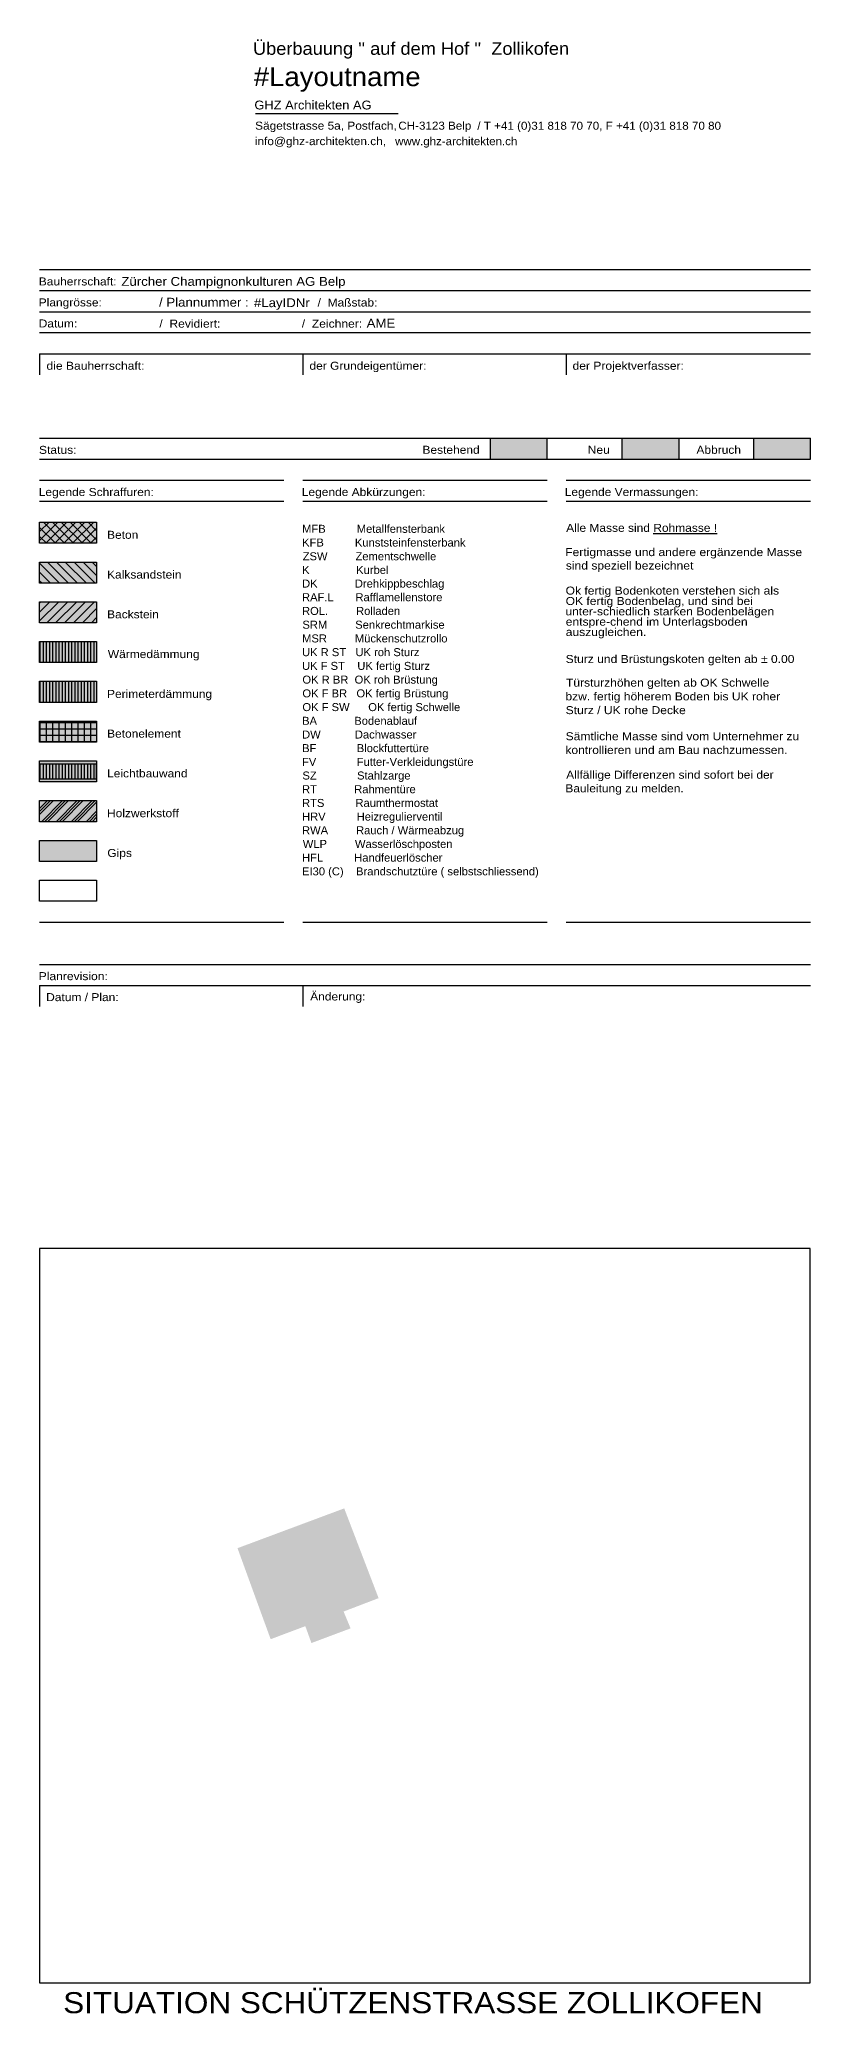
# Model space of a CAD drawing. Header units: millimetres. Extents: x -13068 to 19137, y -13507 to 12485.
# Drawn here: x 18953.6 to 19136.6, y -13506.6 to -13037.8 of the extents above; entities that cross this region are included whole.
import ezdxf

# ---------------------------------------------------------------- set-up
doc = ezdxf.new("R2010")
doc.units = ezdxf.units.MM
doc.header["$LTSCALE"] = 500
doc.layers.get('0').update_dxf_attribs({"lineweight": 18})
for name, color, linetype in [('A04_1.OGHaus 7$0$800 Plankopf', 8, 'Continuous'), ('A04_1.OGHaus 7$0$801 Plankopf - Umbau', 8, 'Continuous'), ('A04_1.OGHaus 7$0$802 Plankopf - Unterschriften', 8, 'Continuous'), ('A04_1.OGHaus 7$0$805 Plankopf - Legenden', 8, 'Continuous'), ('A04_1.OGHaus 7$0$806 Plankopf - Revision', 8, 'Continuous'), ('A_OG01_Haus 7$0$MRI XREF', 8, 'Continuous'), ('MRI XREF', 8, 'Continuous')]:
    doc.layers.add(name, color=color, linetype=linetype)
doc.styles.add('A04_1.OGHaus 7$0$ERSTELLTER_STIL_1', font='arial.ttf')
doc.styles.add('A04_1.OGHaus 7$0$ERSTELLTER_STIL_2', font='arial.ttf')

# ---------------------------------------------------------------- blocks, each defined once
blk = doc.blocks.new('A04_1.OGHaus 7')
blk.add_hatch(color=256).paths.add_polyline_path([(23.48739, 3.46103), (23.51272, 3.47048), (23.52088, 3.44916), (23.51257, 3.44598), (23.51423, 3.44198), (23.50493, 3.4385), (23.50349, 3.44251), (23.49525, 3.43941)])
at = {"layer": 'A04_1.OGHaus 7$0$801 Plankopf - Umbau'}
for points in [[(23.56091, 3.72468), (23.54746, 3.72468), (23.54746, 3.71968), (23.56091, 3.71968)], [(23.5922, 3.72468), (23.57871, 3.72468), (23.57871, 3.71968), (23.5922, 3.71968)], [(23.62341, 3.72468), (23.60995, 3.72468), (23.60995, 3.71968), (23.62341, 3.71968)]]:
    blk.add_hatch(color=256, dxfattribs=at).paths.add_polyline_path(points)
at = {"layer": 'A04_1.OGHaus 7$0$805 Plankopf - Legenden'}
for points in [[(23.45395, 3.70468), (23.44041, 3.70468), (23.44041, 3.69968), (23.45395, 3.69968)], [(23.45395, 3.69523), (23.44041, 3.69523), (23.44041, 3.69023), (23.45395, 3.69023)], [(23.44041, 3.68079), (23.45395, 3.68079), (23.45395, 3.68579), (23.44041, 3.68579)], [(23.44041, 3.67134), (23.45395, 3.67134), (23.45395, 3.67634), (23.44041, 3.67634)], [(23.44041, 3.6619), (23.45395, 3.6619), (23.45395, 3.6669), (23.44041, 3.6669)], [(23.44041, 3.65245), (23.45395, 3.65245), (23.45395, 3.65745), (23.44041, 3.65745)], [(23.44041, 3.64801), (23.45395, 3.64801), (23.45395, 3.64725), (23.44041, 3.64725)], [(23.44041, 3.64377), (23.45395, 3.64377), (23.45395, 3.64725), (23.44041, 3.64725)], [(23.44041, 3.64377), (23.45395, 3.64377), (23.45395, 3.64301), (23.44041, 3.64301)], [(23.44041, 3.63357), (23.45395, 3.63357), (23.45395, 3.63857), (23.44041, 3.63857)], [(23.45395, 3.62912), (23.44041, 3.62912), (23.44041, 3.62412), (23.45395, 3.62412)]]:
    blk.add_hatch(color=256, dxfattribs=at).paths.add_polyline_path(points)
for p, q in [((23.44041, 3.53224), (23.44041, 3.35779)), ((23.62333, 3.53224), (23.44041, 3.53224)), ((23.62333, 3.35779), (23.62333, 3.53224)), ((23.44041, 3.35779), (23.62333, 3.35779))]:
    blk.add_line(p, q)
at = {"layer": 'A04_1.OGHaus 7$0$800 Plankopf'}
for p, q in [((23.52553, 3.8017), (23.49164, 3.8017)), ((23.44041, 3.76468), (23.62341, 3.76468)), ((23.62341, 3.75968), (23.44041, 3.75968)), ((23.44041, 3.75468), (23.62341, 3.75468)), ((23.62341, 3.74968), (23.44041, 3.74968))]:
    blk.add_line(p, q, dxfattribs=at)
at = {"layer": 'A04_1.OGHaus 7$0$801 Plankopf - Umbau'}
for p, q in [((23.44041, 3.72468), (23.62341, 3.72468)), ((23.54746, 3.71968), (23.54746, 3.72468)), ((23.56091, 3.71968), (23.56091, 3.72468)), ((23.57871, 3.71968), (23.57871, 3.72468)), ((23.5922, 3.71968), (23.5922, 3.72468)), ((23.60995, 3.71968), (23.60995, 3.72468)), ((23.62341, 3.71968), (23.62341, 3.72468)), ((23.44041, 3.71968), (23.62341, 3.71968))]:
    blk.add_line(p, q, dxfattribs=at)
at = {"layer": 'A04_1.OGHaus 7$0$802 Plankopf - Unterschriften'}
for p, q in [((23.44041, 3.74468), (23.62341, 3.74468)), ((23.44041, 3.74468), (23.62341, 3.74468)), ((23.44041, 3.74468), (23.44041, 3.73968)), ((23.50291, 3.74468), (23.50291, 3.73968)), ((23.56541, 3.74468), (23.56541, 3.73968))]:
    blk.add_line(p, q, dxfattribs=at)
at = {"layer": 'A04_1.OGHaus 7$0$805 Plankopf - Legenden'}
for p, q in [((23.44041, 3.71468), (23.49841, 3.71468)), ((23.50291, 3.71468), (23.56091, 3.71468)), ((23.56541, 3.71468), (23.62341, 3.71468)), ((23.44041, 3.70968), (23.49841, 3.70968)), ((23.50291, 3.70968), (23.56091, 3.70968)), ((23.56541, 3.70968), (23.62341, 3.70968)), ((23.44041, 3.70468), (23.45395, 3.70468)), ((23.44041, 3.69968), (23.44041, 3.70468)), ((23.44041, 3.70457), (23.44052, 3.70468)), ((23.44041, 3.70245), (23.44264, 3.70468)), ((23.44041, 3.70033), (23.44476, 3.70468)), ((23.44631, 3.69968), (23.44131, 3.70468)), ((23.44188, 3.69968), (23.44688, 3.70468)), ((23.44843, 3.69968), (23.44343, 3.70468)), ((23.444, 3.69968), (23.449, 3.70468)), ((23.45055, 3.69968), (23.44555, 3.70468)), ((23.44613, 3.69968), (23.45113, 3.70468)), ((23.45268, 3.69968), (23.44768, 3.70468)), ((23.44825, 3.69968), (23.45325, 3.70468)), ((23.45395, 3.70052), (23.4498, 3.70468)), ((23.45395, 3.70264), (23.45192, 3.70468)), ((23.45395, 3.70468), (23.45395, 3.69968)), ((23.44419, 3.69968), (23.44041, 3.70345)), ((23.44207, 3.69968), (23.44041, 3.70133)), ((23.45395, 3.69968), (23.44041, 3.69968)), ((23.45037, 3.69968), (23.45395, 3.70326)), ((23.45249, 3.69968), (23.45395, 3.70114)), ((23.44041, 3.69523), (23.45395, 3.69523)), ((23.44041, 3.69023), (23.44041, 3.69523)), ((23.44515, 3.69023), (23.44041, 3.69497)), ((23.44727, 3.69023), (23.44227, 3.69523)), ((23.44939, 3.69023), (23.44439, 3.69523)), ((23.45151, 3.69023), (23.44651, 3.69523)), ((23.45363, 3.69023), (23.44863, 3.69523)), ((23.45395, 3.69203), (23.45076, 3.69523)), ((23.45395, 3.69416), (23.45288, 3.69523)), ((23.45395, 3.69523), (23.45395, 3.69023)), ((23.44303, 3.69023), (23.44041, 3.69285)), ((23.44091, 3.69023), (23.44041, 3.69072)), ((23.45395, 3.69023), (23.44041, 3.69023)), ((23.44041, 3.68579), (23.45395, 3.68579)), ((23.44041, 3.68079), (23.44041, 3.68579)), ((23.44041, 3.68548), (23.44072, 3.68579)), ((23.44041, 3.68336), (23.44284, 3.68579)), ((23.44041, 3.68124), (23.44497, 3.68579)), ((23.44209, 3.68079), (23.44709, 3.68579)), ((23.44421, 3.68079), (23.44921, 3.68579)), ((23.44633, 3.68079), (23.45133, 3.68579)), ((23.44845, 3.68079), (23.45345, 3.68579)), ((23.45395, 3.68579), (23.45395, 3.68079)), ((23.45395, 3.68079), (23.44041, 3.68079)), ((23.45057, 3.68079), (23.45395, 3.68417)), ((23.45269, 3.68079), (23.45395, 3.68205)), ((23.44041, 3.67634), (23.45395, 3.67634)), ((23.44041, 3.67134), (23.44041, 3.67634)), ((23.44057, 3.67134), (23.44057, 3.67634)), ((23.44132, 3.67134), (23.44132, 3.67634)), ((23.44207, 3.67134), (23.44207, 3.67634)), ((23.44282, 3.67134), (23.44282, 3.67634)), ((23.44357, 3.67134), (23.44357, 3.67634)), ((23.44432, 3.67134), (23.44432, 3.67634)), ((23.44507, 3.67134), (23.44507, 3.67634)), ((23.44582, 3.67134), (23.44582, 3.67634)), ((23.44657, 3.67134), (23.44657, 3.67634)), ((23.44732, 3.67134), (23.44732, 3.67634)), ((23.44807, 3.67134), (23.44807, 3.67634)), ((23.44882, 3.67134), (23.44882, 3.67634)), ((23.44957, 3.67134), (23.44957, 3.67634)), ((23.45032, 3.67134), (23.45032, 3.67634)), ((23.45107, 3.67134), (23.45107, 3.67634)), ((23.45182, 3.67134), (23.45182, 3.67634)), ((23.45257, 3.67134), (23.45257, 3.67634)), ((23.45332, 3.67134), (23.45332, 3.67634)), ((23.45395, 3.67634), (23.45395, 3.67134)), ((23.45395, 3.67134), (23.44041, 3.67134)), ((23.44041, 3.6669), (23.45395, 3.6669)), ((23.44041, 3.6619), (23.44041, 3.6669)), ((23.44057, 3.6619), (23.44057, 3.6669)), ((23.44132, 3.6619), (23.44132, 3.6669)), ((23.44207, 3.6619), (23.44207, 3.6669)), ((23.44282, 3.6619), (23.44282, 3.6669)), ((23.44357, 3.6619), (23.44357, 3.6669)), ((23.44432, 3.6619), (23.44432, 3.6669)), ((23.44507, 3.6619), (23.44507, 3.6669)), ((23.44582, 3.6619), (23.44582, 3.6669)), ((23.44657, 3.6619), (23.44657, 3.6669)), ((23.44732, 3.6619), (23.44732, 3.6669)), ((23.44807, 3.6619), (23.44807, 3.6669)), ((23.44882, 3.6619), (23.44882, 3.6669)), ((23.44957, 3.6619), (23.44957, 3.6669)), ((23.45032, 3.6619), (23.45032, 3.6669)), ((23.45107, 3.6619), (23.45107, 3.6669)), ((23.45182, 3.6619), (23.45182, 3.6669)), ((23.45257, 3.6619), (23.45257, 3.6669)), ((23.45332, 3.6619), (23.45332, 3.6669)), ((23.45395, 3.6669), (23.45395, 3.6619)), ((23.45395, 3.6619), (23.44041, 3.6619)), ((23.44041, 3.65745), (23.45395, 3.65745)), ((23.44041, 3.65245), (23.44041, 3.65745)), ((23.44041, 3.6571), (23.45395, 3.6571)), ((23.44057, 3.65245), (23.44057, 3.65745)), ((23.44207, 3.65245), (23.44207, 3.65745)), ((23.44357, 3.65245), (23.44357, 3.65745)), ((23.44507, 3.65245), (23.44507, 3.65745)), ((23.44657, 3.65245), (23.44657, 3.65745)), ((23.44807, 3.65245), (23.44807, 3.65745)), ((23.44957, 3.65245), (23.44957, 3.65745)), ((23.45107, 3.65245), (23.45107, 3.65745)), ((23.45257, 3.65245), (23.45257, 3.65745)), ((23.45395, 3.65745), (23.45395, 3.65245)), ((23.44041, 3.6556), (23.45395, 3.6556)), ((23.44041, 3.6541), (23.45395, 3.6541)), ((23.44041, 3.6526), (23.45395, 3.6526)), ((23.45395, 3.65245), (23.44041, 3.65245)), ((23.44041, 3.64801), (23.45395, 3.64801)), ((23.44041, 3.64301), (23.44041, 3.64801)), ((23.44041, 3.64801), (23.45395, 3.64801)), ((23.44041, 3.64725), (23.44041, 3.64801)), ((23.45395, 3.64801), (23.45395, 3.64301)), ((23.45395, 3.64801), (23.45395, 3.64725)), ((23.45395, 3.64725), (23.44041, 3.64725)), ((23.44041, 3.64725), (23.44041, 3.64377)), ((23.45395, 3.64725), (23.44041, 3.64725)), ((23.44041, 3.64377), (23.45395, 3.64377)), ((23.44041, 3.64377), (23.45395, 3.64377)), ((23.44041, 3.64301), (23.44041, 3.64377)), ((23.45395, 3.64301), (23.44041, 3.64301)), ((23.45395, 3.64301), (23.44041, 3.64301)), ((23.44057, 3.64377), (23.44057, 3.64725)), ((23.44132, 3.64377), (23.44132, 3.64725)), ((23.44207, 3.64377), (23.44207, 3.64725)), ((23.44282, 3.64377), (23.44282, 3.64725)), ((23.44357, 3.64377), (23.44357, 3.64725)), ((23.44432, 3.64377), (23.44432, 3.64725)), ((23.44507, 3.64377), (23.44507, 3.64725)), ((23.44582, 3.64377), (23.44582, 3.64725)), ((23.44657, 3.64377), (23.44657, 3.64725)), ((23.44732, 3.64377), (23.44732, 3.64725)), ((23.44807, 3.64377), (23.44807, 3.64725)), ((23.44882, 3.64377), (23.44882, 3.64725)), ((23.44957, 3.64377), (23.44957, 3.64725)), ((23.45032, 3.64377), (23.45032, 3.64725)), ((23.45107, 3.64377), (23.45107, 3.64725)), ((23.45182, 3.64377), (23.45182, 3.64725)), ((23.45257, 3.64377), (23.45257, 3.64725)), ((23.45332, 3.64377), (23.45332, 3.64725)), ((23.45395, 3.64377), (23.45395, 3.64725)), ((23.45395, 3.64377), (23.45395, 3.64301)), ((23.44041, 3.63857), (23.45395, 3.63857)), ((23.44041, 3.63357), (23.44041, 3.63857)), ((23.44041, 3.63527), (23.4437, 3.63857)), ((23.44041, 3.63598), (23.443, 3.63857)), ((23.44041, 3.63669), (23.44229, 3.63857)), ((23.44083, 3.63357), (23.44583, 3.63857)), ((23.44153, 3.63357), (23.44653, 3.63857)), ((23.44224, 3.63357), (23.44724, 3.63857)), ((23.44436, 3.63357), (23.44936, 3.63857)), ((23.44507, 3.63357), (23.45007, 3.63857)), ((23.44578, 3.63357), (23.45078, 3.63857)), ((23.4479, 3.63357), (23.4529, 3.63857)), ((23.4486, 3.63357), (23.4536, 3.63857)), ((23.44931, 3.63357), (23.45395, 3.63821)), ((23.45395, 3.63857), (23.45395, 3.63357)), ((23.45395, 3.63357), (23.44041, 3.63357)), ((23.45143, 3.63357), (23.45395, 3.63609)), ((23.45214, 3.63357), (23.45395, 3.63538)), ((23.45285, 3.63357), (23.45395, 3.63467)), ((23.44041, 3.62912), (23.45395, 3.62912)), ((23.44041, 3.62412), (23.44041, 3.62912)), ((23.45395, 3.62912), (23.45395, 3.62412)), ((23.45395, 3.62412), (23.44041, 3.62412)), ((23.44041, 3.61968), (23.45395, 3.61968)), ((23.44041, 3.61468), (23.44041, 3.61968)), ((23.45395, 3.61968), (23.45395, 3.61468)), ((23.45395, 3.61468), (23.44041, 3.61468)), ((23.44041, 3.60968), (23.49841, 3.60968)), ((23.50291, 3.60968), (23.56091, 3.60968)), ((23.56541, 3.60968), (23.62341, 3.60968))]:
    blk.add_line(p, q, dxfattribs=at)
at = {"layer": 'A04_1.OGHaus 7$0$806 Plankopf - Revision'}
for p, q in [((23.44041, 3.59968), (23.62341, 3.59968)), ((23.44041, 3.59468), (23.62341, 3.59468)), ((23.44041, 3.59468), (23.44041, 3.58968)), ((23.50291, 3.59468), (23.50291, 3.58968))]:
    blk.add_line(p, q, dxfattribs=at)
at = {"layer": 'A04_1.OGHaus 7$0$800 Plankopf'}
for s, height, style, width, p in [("Überbauung '' auf dem Hof ''  Zollikofen", 0.003, 'A04_1.OGHaus 7$0$ERSTELLTER_STIL_1', 1.03, (23.49107, 3.81569)), ('#Layoutname', 0.0045, 'A04_1.OGHaus 7$0$ERSTELLTER_STIL_1', 1.04, (23.49124, 3.80826)), ('GHZ Architekten AG', 0.0021, 'A04_1.OGHaus 7$0$ERSTELLTER_STIL_1', 1.04, (23.4914, 3.80272)), ('Sägetstrasse 5a, Postfach,', 0.0019, 'A04_1.OGHaus 7$0$ERSTELLTER_STIL_2', 1.06, (23.49157, 3.79792)), ('CH-3123 Belp', 0.0019, 'A04_1.OGHaus 7$0$ERSTELLTER_STIL_2', 1.04, (23.52556, 3.79792)), ('/ T +41 (0)31 818 70 70, F +41 (0)31 818 70 80', 0.0019001, 'A04_1.OGHaus 7$0$ERSTELLTER_STIL_2', 1.04, (23.54432, 3.7979)), ('info@ghz-architekten.ch,', 0.0019, 'A04_1.OGHaus 7$0$ERSTELLTER_STIL_2', 1.06, (23.49149, 3.79424)), ('www.ghz-architekten.ch', 0.0019, 'A04_1.OGHaus 7$0$ERSTELLTER_STIL_2', 1.03, (23.5248, 3.79423)), ('Bauherrschaft:', 0.0019, 'A04_1.OGHaus 7$0$ERSTELLTER_STIL_2', 1.07, (23.44021, 3.76092)), ('Zürcher Champignonkulturen AG Belp', 0.0021, 'A04_1.OGHaus 7$0$ERSTELLTER_STIL_1', 1.07, (23.45981, 3.76083)), ('Plangrösse:', 0.0019, 'A04_1.OGHaus 7$0$ERSTELLTER_STIL_2', 1.07, (23.44019, 3.75594)), ('/ Plannummer :', 0.0021, 'A04_1.OGHaus 7$0$ERSTELLTER_STIL_2', 1.07, (23.46876, 3.75588)), ('#LayIDNr', 0.0021, 'A04_1.OGHaus 7$0$ERSTELLTER_STIL_1', 1.07, (23.49128, 3.75577)), ('/  Maßstab:', 0.0019, 'A04_1.OGHaus 7$0$ERSTELLTER_STIL_2', 1.07, (23.5064, 3.75592)), ('Datum:', 0.0019, 'A04_1.OGHaus 7$0$ERSTELLTER_STIL_2', 1.07, (23.44019, 3.75094)), ('/  Revidiert:', 0.0019, 'A04_1.OGHaus 7$0$ERSTELLTER_STIL_2', 1.08, (23.46883, 3.7509)), ('/  Zeichner:', 0.0019, 'A04_1.OGHaus 7$0$ERSTELLTER_STIL_2', 1.08, (23.50264, 3.7509)), ('AME', 0.0021, 'A04_1.OGHaus 7$0$ERSTELLTER_STIL_1', 1.07, (23.51804, 3.75091)), ('SITUATION SCHÜTZENSTRASSE ZOLLIKOFEN', 0.005, 'A04_1.OGHaus 7$0$ERSTELLTER_STIL_1', 1.07, (23.44601, 3.35059))]:
    blk.add_text(s, height=height, dxfattribs=dict(at, style=style, width=width)).set_placement(p)
at = {"layer": 'A04_1.OGHaus 7$0$801 Plankopf - Umbau', "style": 'A04_1.OGHaus 7$0$ERSTELLTER_STIL_2'}
for s, width, p in [('Status:', 1.08, (23.44025, 3.72092)), ('Bestehend', 1.07, (23.53129, 3.72094)), ('Neu', 1.07, (23.57054, 3.72094)), ('Abbruch', 1.07, (23.59633, 3.72093))]:
    blk.add_text(s, height=0.0019, dxfattribs=dict(at, width=width)).set_placement(p)
at = {"layer": 'A04_1.OGHaus 7$0$802 Plankopf - Unterschriften', "style": 'A04_1.OGHaus 7$0$ERSTELLTER_STIL_2'}
for s, width, p in [('die Bauherrschaft:', 1.08, (23.44204, 3.7409)), ('der Grundeigentümer:', 1.07, (23.50447, 3.7409)), ('der Projektverfasser:', 1.08, (23.56692, 3.7409))]:
    blk.add_text(s, height=0.0019, dxfattribs=dict(at, width=width)).set_placement(p)
at = {"layer": 'A04_1.OGHaus 7$0$805 Plankopf - Legenden'}
for s, height, style, width, p in [('Legende Schraffuren:', 0.0019, 'A04_1.OGHaus 7$0$ERSTELLTER_STIL_2', 1.07, (23.44021, 3.71091)), ('Legende Abkürzungen:', 0.0019, 'A04_1.OGHaus 7$0$ERSTELLTER_STIL_2', 1.07, (23.50265, 3.71092)), ('Legende Vermassungen:', 0.0019, 'A04_1.OGHaus 7$0$ERSTELLTER_STIL_2', 1.07, (23.56507, 3.71092)), ('Alle Masse sind ', 0.0019, 'A04_1.OGHaus 7$0$ERSTELLTER_STIL_1', 1.07, (23.56541, 3.7024)), ('%%URohmasse !', 0.0019, 'A04_1.OGHaus 7$0$ERSTELLTER_STIL_1', 1.07, (23.58609, 3.7024)), ('Beton', 0.0019, 'A04_1.OGHaus 7$0$ERSTELLTER_STIL_2', 1.07, (23.45642, 3.70075)), ('Fertigmasse und andere ergänzende Masse', 0.0019001, 'A04_1.OGHaus 7$0$ERSTELLTER_STIL_2', 1.08, (23.56518, 3.69664)), ('sind speziell bezeichnet', 0.0019001, 'A04_1.OGHaus 7$0$ERSTELLTER_STIL_2', 1.08, (23.56533, 3.69345)), ('Kalksandstein', 0.0019, 'A04_1.OGHaus 7$0$ERSTELLTER_STIL_2', 1.07, (23.45642, 3.69131)), ('Ok fertig Bodenkoten verstehen sich als', 0.0019001, 'A04_1.OGHaus 7$0$ERSTELLTER_STIL_2', 1.08, (23.56528, 3.6875)), ('OK fertig Bodenbelag, und sind bei', 0.0019001, 'A04_1.OGHaus 7$0$ERSTELLTER_STIL_2', 1.08, (23.56528, 3.68503)), ('Backstein', 0.0019, 'A04_1.OGHaus 7$0$ERSTELLTER_STIL_2', 1.07, (23.45642, 3.68187)), ('unter-schiedlich starken Bodenbelägen', 0.0019001, 'A04_1.OGHaus 7$0$ERSTELLTER_STIL_2', 1.08, (23.56523, 3.68257)), ('entspre-chend im Unterlagsboden', 0.0019001, 'A04_1.OGHaus 7$0$ERSTELLTER_STIL_2', 1.08, (23.56531, 3.68012)), ('auszugleichen.', 0.0019001, 'A04_1.OGHaus 7$0$ERSTELLTER_STIL_2', 1.08, (23.56531, 3.67767)), ('Wärmedämmung', 0.0019, 'A04_1.OGHaus 7$0$ERSTELLTER_STIL_2', 1.07, (23.4566, 3.67242)), ('Sturz und Brüstungskoten gelten ab ± 0.00', 0.0019001, 'A04_1.OGHaus 7$0$ERSTELLTER_STIL_2', 1.08, (23.56528, 3.67126)), ('Türsturzhöhen gelten ab OK Schwelle', 0.0019001, 'A04_1.OGHaus 7$0$ERSTELLTER_STIL_2', 1.08, (23.56535, 3.66564)), ('Perimeterdämmung', 0.0019, 'A04_1.OGHaus 7$0$ERSTELLTER_STIL_2', 1.07, (23.45641, 3.66297)), ('bzw. fertig höherem Boden bis UK roher', 0.0019001, 'A04_1.OGHaus 7$0$ERSTELLTER_STIL_2', 1.08, (23.56523, 3.66238)), ('Sturz / UK rohe Decke', 0.0019001, 'A04_1.OGHaus 7$0$ERSTELLTER_STIL_2', 1.08, (23.56528, 3.65911)), ('Betonelement', 0.0019, 'A04_1.OGHaus 7$0$ERSTELLTER_STIL_2', 1.07, (23.45642, 3.65353)), ('Sämtliche Masse sind vom Unternehmer zu', 0.0019001, 'A04_1.OGHaus 7$0$ERSTELLTER_STIL_2', 1.08, (23.56528, 3.65291)), ('kontrollieren und am Bau nachzumessen.', 0.0019001, 'A04_1.OGHaus 7$0$ERSTELLTER_STIL_2', 1.08, (23.56522, 3.64965)), ('Leichtbauwand', 0.0019, 'A04_1.OGHaus 7$0$ERSTELLTER_STIL_2', 1.07, (23.45642, 3.64409)), ('Allfällige Differenzen sind sofort bei der', 0.0019001, 'A04_1.OGHaus 7$0$ERSTELLTER_STIL_1', 1.07, (23.56541, 3.64377)), ('Bauleitung zu melden.', 0.0019001, 'A04_1.OGHaus 7$0$ERSTELLTER_STIL_1', 1.07, (23.56521, 3.64054)), ('Holzwerkstoff', 0.0019, 'A04_1.OGHaus 7$0$ERSTELLTER_STIL_2', 1.07, (23.45641, 3.63463)), ('Gips', 0.0019, 'A04_1.OGHaus 7$0$ERSTELLTER_STIL_2', 1.07, (23.45648, 3.62518))]:
    blk.add_text(s, height=height, dxfattribs=dict(at, style=style, width=width)).set_placement(p)
at = {"layer": 'A04_1.OGHaus 7$0$805 Plankopf - Legenden', "style": 'A04_1.OGHaus 7$0$ERSTELLTER_STIL_2'}
for s, height, p in [('MFB          Metallfensterbank', 0.0019, (23.50272, 3.70217)), ('KFB          Kunststeinfensterbank', 0.0019, (23.50272, 3.69891)), ('ZSW         Zementschwelle', 0.0019, (23.50286, 3.69565)), ('K               Kurbel', 0.0019, (23.50272, 3.6924)), ('DK            Drehkippbeschlag', 0.0019, (23.50271, 3.68917)), ('RAF.L       Rafflamellenstore', 0.0019, (23.5027, 3.68593)), ('SRM         Senkrechtmarkise', 0.0019, (23.50279, 3.6794)), ('ROL.         Rolladen', 0.0019, (23.5027, 3.68267)), ('MSR         Mückenschutzrollo', 0.0019, (23.50272, 3.67614)), ('UK R ST   UK roh Sturz', 0.0019, (23.5027, 3.67288)), ('UK F ST    UK fertig Sturz', 0.0019, (23.5027, 3.66962)), ('OK R BR  OK roh Brüstung', 0.0019, (23.50279, 3.66636)), ('OK F BR   OK fertig Brüstung', 0.0019, (23.50279, 3.66309)), ('OK F SW      OK fertig Schwelle', 0.0019, (23.50279, 3.65983)), ('BA            Bodenablauf', 0.0019, (23.50272, 3.65657)), ('DW           Dachwasser', 0.0019001, (23.50271, 3.65332)), ('FV             Futter-Verkleidungstüre', 0.0019, (23.5027, 3.64683)), ('BF             Blockfuttertüre', 0.0019, (23.50272, 3.65008)), ('SZ             Stahlzarge', 0.0019, (23.50279, 3.64358)), ('RT            Rahmentüre', 0.0019, (23.5027, 3.64033)), ('RTS          Raumthermostat', 0.0019, (23.5027, 3.63707)), ('HRV          Heizregulierventil', 0.0019, (23.5027, 3.63383)), ('WLP         Wasserlöschposten', 0.0019, (23.50288, 3.62733)), ('RWA         Rauch / Wärmeabzug', 0.0019, (23.5027, 3.63058)), ('HFL          Handfeuerlöscher', 0.0019, (23.5027, 3.62408)), ('EI30 (C)    Brandschutztüre ( selbstschliessend)', 0.0019, (23.5027, 3.62082))]:
    blk.add_text(s, height=height, dxfattribs=at).set_placement(p)
at = {"layer": 'A04_1.OGHaus 7$0$806 Plankopf - Revision', "style": 'A04_1.OGHaus 7$0$ERSTELLTER_STIL_2'}
for s, width, p in [('Planrevision:', 1.08, (23.44019, 3.59593)), ('Datum / Plan:', 1.07, (23.44196, 3.59095)), ('Änderung:', 1.07, (23.50464, 3.5911))]:
    blk.add_text(s, height=0.0019, dxfattribs=dict(at, width=width)).set_placement(p)
blk = doc.blocks.new('A_OG01_Haus 7')
at = {"layer": 'A_OG01_Haus 7$0$MRI XREF', "xscale": 1000, "yscale": 1000, "zscale": 1000}
blk.add_blockref('A04_1.OGHaus 7', (-4486.8, -16857.15), dxfattribs=at)

msp = doc.modelspace()

# ---------------------------------------------------------------- block references
at = {"layer": 'MRI XREF'}
msp.add_blockref('A_OG01_Haus 7', (0, 0), dxfattribs=at)

doc.saveas('drawing.dxf')
